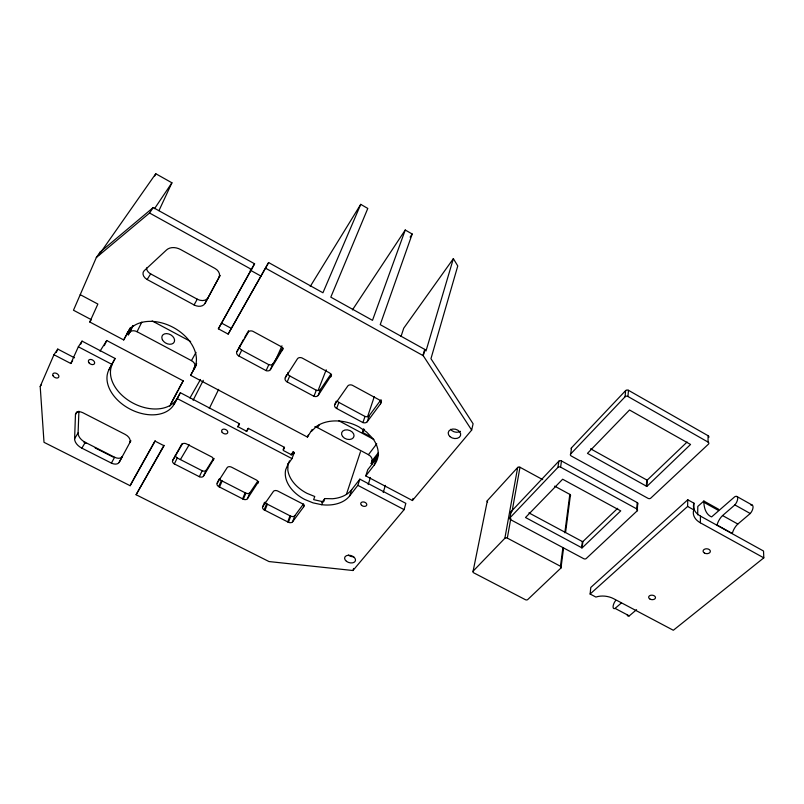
<?xml version="1.0" encoding="UTF-8"?>
<svg xmlns="http://www.w3.org/2000/svg" width="804" height="804" viewBox="0 0 804 804"><rect width="100%" height="100%" fill="white"/><g stroke="black" fill="none" stroke-linecap="round" stroke-linejoin="round"><path stroke-width="1.21" d="M571.523 447.768L570.699 453.958A1.96 1.427 7.8 0 0 571.242 455.989L648.034 498.339A1.95 1.377 4.6 0 0 650.748 498.148L708.414 444.18A2.07 1.507 1.1 0 0 708.043 442.069L708.083 435.708L628.477 390.322A2.06 1.578 4.1 0 0 625.612 390.613L571.523 447.768A1.95 1.427 7.7 0 0 571.312 449.014M703.842 502.289L703.862 501.033L718.525 509.203L718.535 510.47L703.842 502.289A52.521 23.165 -58.8 0 0 711.61 516.912L734.725 496.771A6.04 2.734 -59.4 0 1 737.69 498.329A6.04 2.734 -59.4 0 1 734.866 504.912L722.314 515.786A10.311 4.683 -60 0 0 717.027 525.032L732.293 533.484A10.281 4.824 -60 0 1 737.569 524.268L750.253 513.515A6.03 2.814 -59.3 0 0 753.036 507.424A6.03 2.814 -59.3 0 0 750.805 504.992M763.8 557.855L700.364 522.811L700.455 516.108A17.979 12.492 2.2 0 1 693.922 503.183L687.772 499.766L590.789 587.443L590.116 594.025L595.885 597.06A16.211 10.492 7.6 0 1 613.683 598.719L673.33 630.266L763.8 557.855L763.519 551.031L700.455 516.108M697.671 514.831L697.802 506.43L703.862 501.033M700.364 522.811A18.08 12.502 2.3 0 1 693.792 509.867L693.922 503.183M590.116 594.025L687.611 506.44L687.772 499.766M78.913 411.186L78.088 432.924A11.075 7.146 27.4 0 0 85.294 442.361L114.64 457.255A6.492 4.201 26.2 0 0 122.379 456.491L119.173 462.34A6.522 4.201 26.1 0 1 111.394 463.094L81.867 448.15A11.135 7.146 27.3 0 1 74.611 438.693L75.465 414.522L77.234 411.648M288.103 463.546L287.802 469.958A34.823 24.13 19.3 0 0 307.027 493.354L314.756 496.51L313.64 499.646L322.826 501.706L323.67 501.726L324.766 498.58L332.414 498.751A34.823 24.13 19.3 0 0 351.69 489.696L359.85 479.164L405.839 503.354L404.121 509.635L352.966 570.518L268.998 561.554L136.097 494.731L163.986 445.295M647.039 486.249L690.556 444.461L629.512 410L587.463 453.366L646.778 486.37L647.431 479.918L687.098 442.029M646.356 486.299L646.748 479.968L590.548 448.783M637.21 510.811A1.92 1.347 5.4 0 0 636.768 508.912L637.21 502.57L561.483 460.953A1.92 1.397 8.4 0 0 558.84 461.174L511.073 511.656L509.957 517.826A1.829 1.276 10.8 0 0 510.55 519.655L583.704 558.679A1.819 1.226 7.9 0 0 586.227 558.529L637.21 510.811L637.652 504.47A1.909 1.347 5.3 0 0 637.21 502.57M708.043 442.069L627.954 396.503L628.477 390.322M570.699 453.958L625.06 396.794L625.612 390.613M582.247 547.785L620.728 510.872L562.639 479.224L525.504 517.505L582.016 547.886L582.96 541.494L617.683 508.319M581.664 547.846L582.327 541.534L528.911 512.872M542.73 479.646L519.987 467.265A1.688 1.226 10.5 0 0 517.675 467.466L487.395 500.611L473.114 571.152A1.739 1.156 12.3 0 0 473.717 572.83L525.364 599.673A1.729 1.126 10.4 0 0 527.726 599.563L560.981 567.976A1.789 1.196 9 0 0 560.468 566.257L562.89 547.665M564.82 532.801L569.815 494.38L554.649 486.129M560.981 567.976L563.554 548.137M565.634 532.027L570.287 496.078M636.768 508.912L560.609 467.144L561.483 460.953M509.957 517.826L557.946 467.365L558.84 461.174M560.468 566.257L507.314 538.107L510.811 518.56M512.118 511.233L519.987 467.265M473.114 571.152L504.862 538.268L517.675 467.466M378.513 454.401L376.242 458.752L367.75 469.717L365.78 475.918L412.432 500.52L471.657 430.09L473.104 423.788L430.954 358.695L457.767 265.953L453.366 258.647L403.729 328.203L401.045 336.434M412.432 500.52L412.995 498.42M471.657 430.09L423.236 355.69L425.055 349.589L380.222 324.645L412.201 234.024L405.246 230.014L352.443 309.892M383.237 492.51L385.357 485.365M453.366 258.647L425.989 351.026L425.055 349.589M422.924 355.519L424.743 349.408M352.966 570.518L353.599 568.438M368.182 484.591L370.413 477.486M365.78 475.918L374.292 464.963L376.242 458.752M372.131 464.049L371.177 463.536L372.021 460.873L378.101 452.984M289.47 460.883L285.721 469.636A35.014 24.14 19.3 0 0 304.786 499.485L313.078 502.872L321.771 504.721A35.014 24.14 19.3 0 0 349.67 495.897L357.86 485.355L359.85 479.164M336.042 401.317L334.926 404.352A3.829 2.804 20 0 0 334.554 405.387L334.554 405.759A3.829 2.804 20 0 0 336.635 408.472L362.926 422.582A3.909 2.854 18.5 0 0 367.247 421.718L380.503 403.829L381.498 400.764M349.67 495.897L351.69 489.696M346.413 494.4L360.453 451.788M367.247 421.718L369.297 415.578L381.036 399.678M369.428 436.08L362.383 432.311L363.569 428.743M367.539 416.854L374.282 396.643M362.926 422.582L364.986 416.442A3.889 2.844 18.5 0 0 369.297 415.578M321.771 504.721L322.826 501.706M405.246 230.014L372.493 320.344L330.806 297.158L367.8 208.437L360.735 204.357L310.264 286.425M264.426 502.51L262.807 506.56A3.517 2.332 20.6 0 0 262.526 507.505L262.566 507.857A3.517 2.332 20.6 0 0 264.104 509.836L288.596 522.359A3.497 2.311 19.6 0 0 292.586 521.806L303.53 507.022L304.274 504.982M336.635 408.472L338.866 402.382A3.809 2.804 20 0 1 337.177 400.814M292.586 521.806L294.847 515.676L303.58 503.847M288.445 522.288L290.716 516.168L266.606 503.796A3.497 2.332 20.6 0 1 265.099 502.128M287.731 521.927L290.013 515.806M190.638 375.327L196.005 365.468L190.638 375.327L307.45 437.095L312.133 429.477M307.45 437.095L308.233 435.064M286.596 374.714L285.319 377.699A3.879 2.844 22.8 0 0 287.179 381.93L313.932 396.292A3.95 2.894 21.3 0 0 318.223 395.377L331.58 374.895M318.223 395.377L320.575 389.337L331.027 373.95M318.072 390.593L326.213 369.8M288.274 463.928L291.963 458.602L294.344 452.521L293.108 451.878L290.988 454.943M313.932 396.292L316.314 390.252A3.93 2.894 21.4 0 0 320.575 389.337M293.108 451.878L291.902 454.974L283.249 450.441L284.485 447.346L248.255 428.341L246.235 431.507M264.978 510.289L267.39 504.198M264.194 509.887L266.606 503.796M218.979 479.194L217.18 483.194A3.568 2.362 22.6 0 0 218.587 486.551L243.491 499.284A3.538 2.342 21.5 0 0 247.441 498.691L258.647 481.425M247.441 498.691L249.964 492.641L257.551 481.455M243.331 499.214L245.863 493.164L221.361 480.591L218.678 486.601M242.607 498.842L245.15 492.792L246.024 493.234A3.517 2.342 21.6 0 0 249.964 492.641M287.179 381.93L289.721 375.94A3.859 2.844 22.9 0 1 287.551 372.785M360.735 204.357L322.937 292.777L268.616 262.556L228.155 334.092L218.376 328.816L254.577 263.782L153.222 207.563L100.198 252.024L96.329 257.531L73.476 310.233L90.922 319.469M136.097 494.731L164.046 445.748L155.082 441.145L130.127 485.706L44.009 442.321L40.2 386.483L53.958 354.735L57.767 349.087L74.511 357.81M56.29 352.484L57.767 349.087M98.962 254.868L100.198 252.024M243.562 339.318L236.889 351.68A3.94 2.874 25.6 0 0 236.587 352.765L236.617 353.167A3.94 2.874 25.6 0 0 238.888 356.011L266.114 370.624A4.01 2.935 24.1 0 0 270.365 369.669L283.149 348.634M248.255 428.341L246.898 431.396L238.105 426.783L239.491 423.738L180.357 392.714L174.116 404.231A36.873 25.195 27.6 0 1 130.007 409.075A36.873 25.195 27.6 0 1 108.751 370.101L115.113 358.473L82.058 341.127L78.34 346.795L70.812 363.498L53.958 354.735M219.482 487.013L222.165 481.003L221.271 480.541A3.548 2.362 22.6 0 1 219.804 478.893M270.365 369.669L273.028 363.72L282.928 347.851M274.867 361.72L281.973 345.8M154.76 175.986L155.775 173.734L171.925 182.799L158.951 210.668M123.705 339.941L130.228 328.022L123.705 339.941L89.777 321.992L97.867 304.063L80.229 294.666M80.551 344.464L82.058 341.127M266.114 370.624L268.797 364.684A3.98 2.925 24.2 0 0 273.028 363.72M181.925 443.808L172.699 460.421A3.608 2.392 24.4 0 0 172.488 461.416L172.558 461.787A3.608 2.392 24.4 0 0 174.227 463.848L199.523 476.782A3.578 2.372 23.4 0 0 203.442 476.159L214.165 458.471M203.442 476.159L206.226 470.179L213.402 458.672M199.362 476.712L202.156 470.742L177.181 457.918A3.588 2.392 24.5 0 1 175.513 455.858L175.443 455.496A3.588 2.392 24.5 0 1 175.523 454.803M104.309 345.65L106.731 340.524L183.201 380.835L169.795 406.171M108.751 370.101L115.113 358.473M238.888 356.011L241.743 350.132A3.919 2.874 25.7 0 1 239.491 347.288L239.461 346.896A3.919 2.874 25.7 0 1 239.602 346.142M127.213 334.223L128.338 334.816L132.73 325.811M128.338 334.816L132.972 325.942M209.281 408.512L218.668 389.347M129.836 332.364A5.859 3.95 25.3 0 1 137.052 331.72L141.795 322.133M174.327 463.908L177.272 457.978M228.155 334.092L268.616 262.556M193.121 400.261L203.281 380.322M218.376 328.816L254.577 263.782M174.116 404.231L180.357 392.714M193.704 369.468L194.689 366.775A5.739 3.919 27.9 0 0 191.452 360.634L137.052 331.72M130.127 485.706L132.7 480.812M170.78 403.829L177.774 390.603M119.173 462.34L130.63 441.155M219.04 277.279A7.658 5.779 29.8 0 0 215.06 268.476L180.739 249.602A13.035 9.728 31.7 0 0 166.549 249.943L144.147 270.757A6.754 4.925 31.6 0 0 147.132 279.511L194.065 304.927A8.955 6.613 29.2 0 0 205.01 303.369L220.085 275.38M205.01 303.369L219.844 275.923M130.841 440.672L129.776 442.622A7.939 5.196 26.5 0 0 125.163 434.401L82.742 412.663A5.98 3.889 28.1 0 0 75.465 414.522M191.452 360.634L196.015 352.393M111.394 463.094L114.64 457.255M178.377 389.518L183.201 380.835M193.372 369.287L196.628 363.458M194.065 304.927L197.271 299.199A8.904 6.603 29.3 0 0 208.166 297.631M133.223 479.827L155.132 440.692M189.945 398L200.497 379.468M244.828 337.157L248.627 330.675M172.699 460.421L182.096 444.401A3.628 2.442 24.6 0 1 182.82 443.718L183.151 443.567A3.628 2.442 24.6 0 1 186.568 443.949L211.985 457.074A3.698 2.482 23.5 0 1 213.241 460.461M236.889 351.68L248.315 332.203A4.04 2.995 25.8 0 1 249.26 331.298L249.692 331.107A4.04 2.995 25.8 0 1 252.838 331.278L280.877 346.484A4 2.975 24.2 0 1 282.274 350.604M81.867 448.15L85.294 442.361M180.397 459.576L189.181 444.773M74.611 438.693L78.088 432.924M147.132 279.511L150.66 273.893A6.703 4.914 31.8 0 1 146.539 267.923M237.502 426.914L239.491 423.738M100.048 351.117L106.731 340.524M217.18 483.194L227.16 467.637A3.588 2.412 22.6 0 1 231.652 467.224L256.667 480.139A3.648 2.462 21.5 0 1 257.813 483.445M285.319 377.699L297.43 358.825A3.98 2.965 22.9 0 1 302.002 357.941L329.539 372.895A3.95 2.935 21.3 0 1 330.806 376.905M70.812 363.498L72.661 360.654M89.777 321.992L91.133 319.942M40.2 386.483L41.466 384.593M410.13 237.12L412.201 234.024M154.519 208.678L171.925 182.799M96.329 257.531L149.544 213.01L153.222 207.563M283.078 449.406L284.485 447.346M293.118 454.29L294.344 452.521M99.676 253.833L155.775 173.734M314.806 426.763A5.527 3.799 34.7 0 1 317.399 427.567L319.55 424.492M262.807 506.56L273.37 491.475A3.538 2.382 20.6 0 1 274.144 490.832L274.486 490.701A3.538 2.382 20.6 0 1 277.893 491.103L302.495 503.796A3.608 2.422 19.5 0 1 303.53 507.022M334.926 404.352L347.73 386.081A3.93 2.925 19.8 0 1 348.745 385.237L349.187 385.056A3.93 2.925 19.8 0 1 352.333 385.247L379.377 399.93A3.899 2.894 18.2 0 1 380.503 403.829M126.73 333.72L130.962 328.032A38.059 26.813 28.3 0 1 177.322 329.851A38.059 26.813 28.3 0 1 193.965 369.368M362.383 432.311L364.554 429.376M321.751 502.58L324.766 498.58M372.021 460.873A5.467 3.739 37.4 0 0 368.443 454.682L376.754 443.808M371.177 463.536L378.362 454.24M311.359 431.507L316.304 426.532A36.079 25.648 18.9 0 1 358.845 426.823L366.564 431.999L372.614 438.28A36.079 25.648 18.9 0 1 374.292 464.963M615.753 600.407A5.447 2.221 -63.1 0 0 613.1 606.417A5.447 2.221 -63.1 0 0 615.1 608.397L621.432 602.93M615.1 608.397L629.271 615.864L636.577 609.683M647.431 479.918L646.748 479.968M582.96 541.494L582.327 541.534M202.156 470.742L202.317 470.812A3.558 2.372 23.5 0 0 206.226 470.179M290.716 516.168L290.877 516.238A3.477 2.311 19.6 0 0 294.847 515.676M83.968 442.27L86.209 443.406M95.163 447.949L113.073 457.034M78.34 346.795L111.615 364.212M177.282 398.573L291.963 458.602M357.86 485.355L404.121 509.635M317.399 427.567L368.443 454.682M152.127 320.917L190.628 341.499M338.775 420.723L373.88 439.486M241.743 350.132L268.797 364.684M289.721 375.94L316.314 390.252M338.866 402.382L364.986 416.442M221.401 323.007L231.12 328.263M150.66 273.893L197.271 299.199M149.544 213.01L251.612 269.491M250.124 270.084L261.089 276.154M265.732 268.275L423.236 355.69M687.611 506.44L693.792 509.867M722.565 515.545L737.821 524.037M734.866 504.912L750.253 513.515M736.836 496.46L752.152 505.053M460.38 431.326A6.311 4.663 13.8 0 1 450.612 429.306M353.7 556.74A5.588 3.668 17 0 1 348.373 555.102M177.202 398.362A36.662 25.185 27.7 0 1 133.293 403.256A36.662 25.185 27.7 0 1 112.248 364.363M625.06 396.794A2.07 1.578 4.2 0 1 627.954 396.503M708.083 435.708A2.06 1.507 0.9 0 1 708.726 437.487M557.946 467.365A1.93 1.397 8.5 0 1 560.609 467.144M510.922 512.771A1.819 1.276 10.8 0 1 511.073 511.656M569.815 494.38A1.688 1.196 8.2 0 1 570.398 495.947M487.616 502.038A1.638 1.146 11.9 0 1 487.395 500.611M504.862 538.268A1.799 1.226 11.1 0 1 507.314 538.107M629.271 615.864A5.427 2.291 -63.1 0 1 627.2 614.678M342.564 436.461A6.432 4.623 18.9 0 0 353.398 437.677A6.432 4.623 18.9 0 0 347.428 429.879A6.432 4.623 18.9 0 0 342.564 436.461M162.378 339.69A6.784 4.834 28.5 0 0 173.393 343.137A6.784 4.834 28.5 0 0 168.84 333.982A6.784 4.834 28.5 0 0 162.378 339.69M450.009 436.642A6.342 4.673 13.9 0 0 460.491 435.678A6.342 4.673 13.9 0 0 452.833 429.034A6.342 4.673 13.9 0 0 450.009 436.642M361.579 505.344A3.126 2.141 17.1 0 0 366.694 505.203A3.126 2.141 17.1 0 0 362.996 501.917A3.126 2.141 17.1 0 0 361.579 505.344M89.053 362.885A3.377 2.281 29.7 0 0 94.44 363.72A3.377 2.281 29.7 0 0 91.053 359.478A3.377 2.281 29.7 0 0 89.053 362.885M346.423 561.303A5.618 3.668 16.9 0 0 355.428 560.77A5.618 3.668 16.9 0 0 348.343 555.252A5.618 3.668 16.9 0 0 346.423 561.303M53.014 375.709A3.337 2.191 29.9 0 0 58.34 377.619A3.337 2.191 29.9 0 0 56.109 373.247A3.337 2.191 29.9 0 0 53.014 375.709M222.145 432.311A3.226 2.231 23.8 0 0 227.482 433.155A3.226 2.231 23.8 0 0 224.487 429.175A3.226 2.231 23.8 0 0 222.145 432.311M704.495 553.092A3.638 2.442 3.1 0 0 710.324 551.655A3.638 2.442 3.1 0 0 705.329 548.921A3.638 2.442 3.1 0 0 704.495 553.092M650.044 599.111A3.437 2.241 5.8 0 0 655.481 597.844A3.437 2.241 5.8 0 0 650.677 595.282A3.437 2.241 5.8 0 0 650.044 599.111"/></g></svg>
